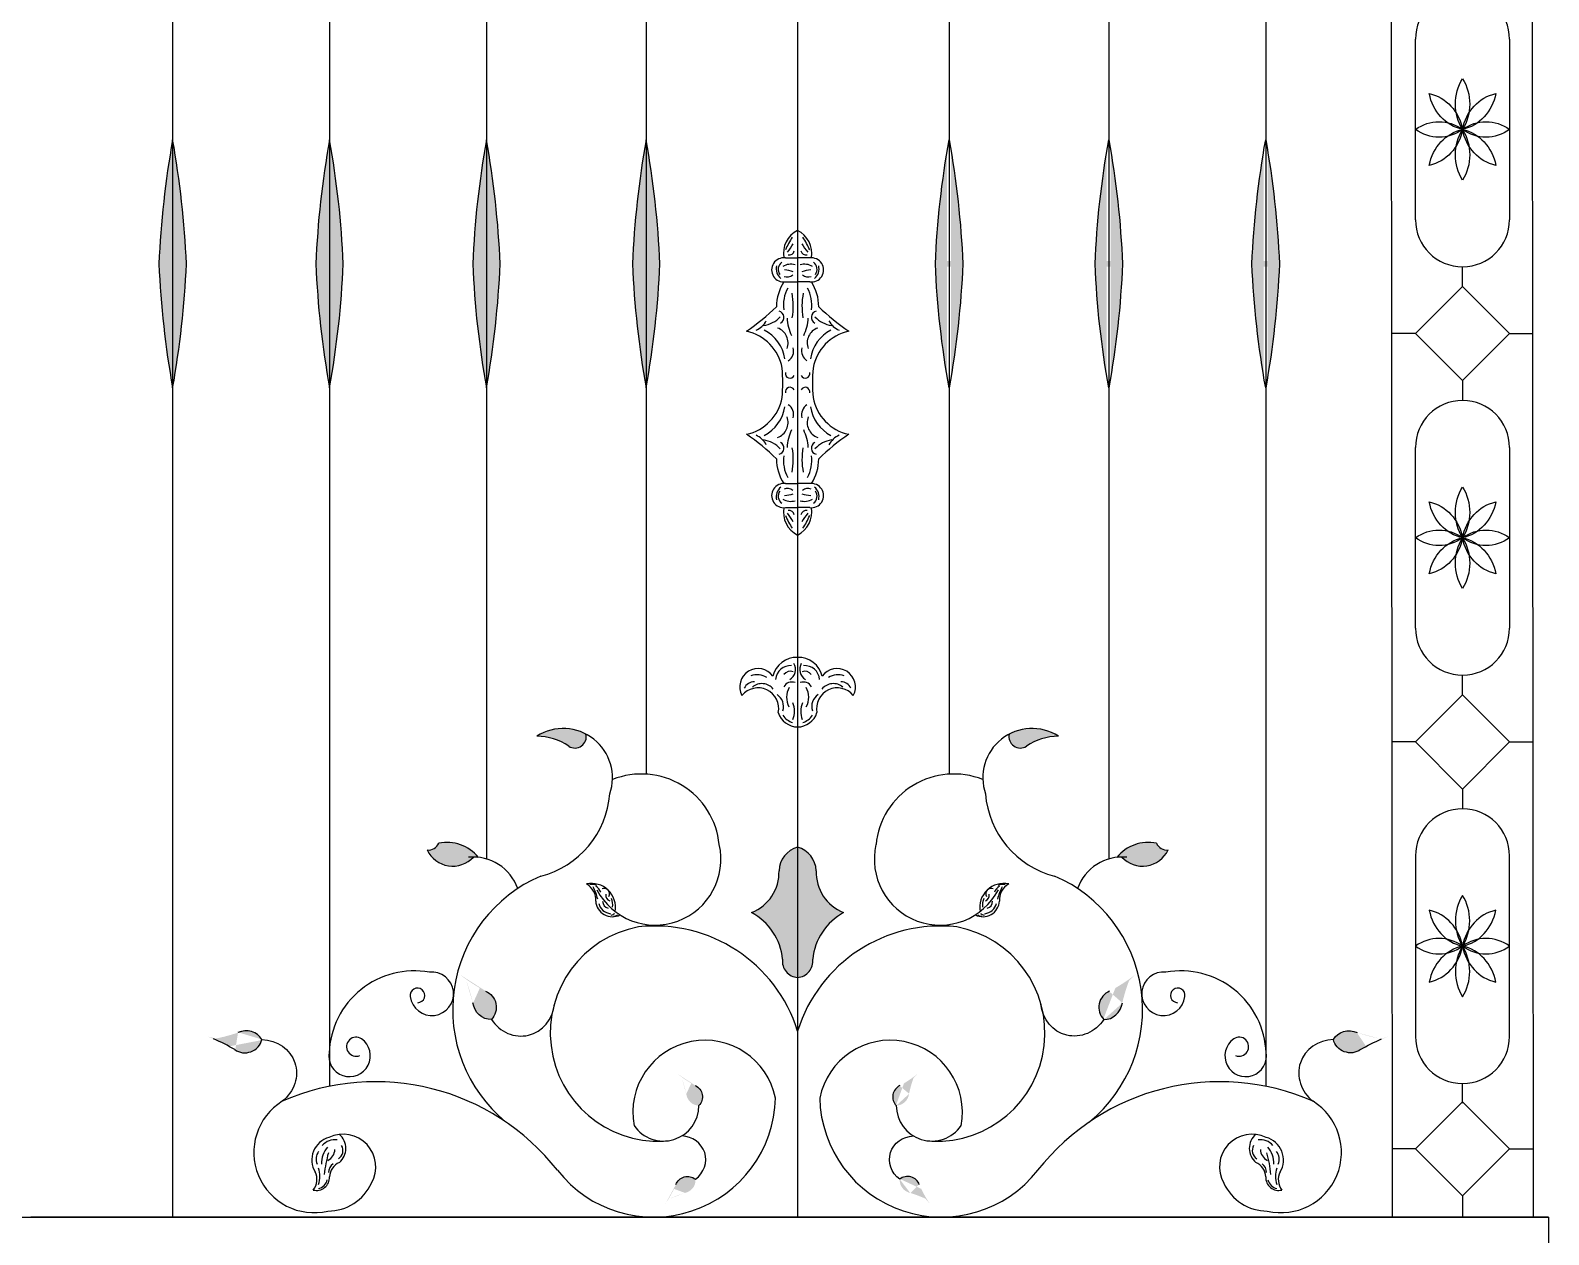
# Model space of a CAD drawing. Extents: x 12262 to 40734, y 30451 to 49613.
# Drawn here: x 16726 to 17488, y 33186 to 33791 of the extents above; entities that cross this region are included whole.
import ezdxf

# ---------------------------------------------------------------- set-up
doc = ezdxf.new("R2010")
doc.units = 0
doc.header["$LTSCALE"] = 0.85
doc.header["$MEASUREMENT"] = 0
doc.layers.get('0').update_dxf_attribs({"linetype": 'CONTINUOUS'})

# ---------------------------------------------------------------- blocks, each defined once
blk = doc.blocks.new('A$C3F570633')
h = blk.add_hatch(color=256)
edge = h.paths.add_edge_path()
edge.add_ellipse((432.22, 1855.4), major_axis=(0, -432.54), ratio=0.92634, start_angle=79.0206, end_angle=87.3324)
edge.add_ellipse((432.22, 1815.14), major_axis=(0, -432.54), ratio=0.92634, start_angle=92.6676, end_angle=100.9794)
edge.add_ellipse((1218.9, 1815.14), major_axis=(0, -432.54), ratio=0.92634, start_angle=259.0206, end_angle=267.3324)
edge.add_ellipse((1218.9, 1855.4), major_axis=(0, -432.54), ratio=0.92634, start_angle=-87.3324, end_angle=-79.0206)
h = blk.add_hatch(color=256)
edge = h.paths.add_edge_path()
edge.add_ellipse((511.01, 1855.4), major_axis=(0, -432.54), ratio=0.92634, start_angle=79.0206, end_angle=87.3324)
edge.add_ellipse((511.01, 1815.14), major_axis=(0, -432.54), ratio=0.92634, start_angle=92.6676, end_angle=100.9794)
edge.add_ellipse((1297.69, 1815.14), major_axis=(0, -432.54), ratio=0.92634, start_angle=259.0206, end_angle=267.3324)
edge.add_ellipse((1297.69, 1855.4), major_axis=(0, -432.54), ratio=0.92634, start_angle=-87.3324, end_angle=-79.0206)
h = blk.add_hatch(color=256)
edge = h.paths.add_edge_path()
edge.add_ellipse((589.8, 1855.4), major_axis=(0, -432.54), ratio=0.92634, start_angle=79.0206, end_angle=87.3324)
edge.add_ellipse((589.8, 1815.14), major_axis=(0, -432.54), ratio=0.92634, start_angle=92.6676, end_angle=100.9794)
edge.add_ellipse((1376.48, 1815.14), major_axis=(0, -432.54), ratio=0.92634, start_angle=259.0206, end_angle=267.3324)
edge.add_ellipse((1376.48, 1855.4), major_axis=(0, -432.54), ratio=0.92634, start_angle=-87.3324, end_angle=-79.0206)
h = blk.add_hatch(color=256)
edge = h.paths.add_edge_path()
edge.add_ellipse((669.99, 1855.4), major_axis=(0, -432.54), ratio=0.92634, start_angle=79.0206, end_angle=87.3324)
edge.add_ellipse((669.99, 1815.14), major_axis=(0, -432.54), ratio=0.92634, start_angle=92.6676, end_angle=100.9794)
edge.add_ellipse((1456.67, 1815.14), major_axis=(0, -432.54), ratio=0.92634, start_angle=259.0206, end_angle=267.3324)
edge.add_ellipse((1456.67, 1855.4), major_axis=(0, -432.54), ratio=0.92634, start_angle=-87.3324, end_angle=-79.0206)
h = blk.add_hatch(color=256)
edge = h.paths.add_edge_path()
edge.add_ellipse((1608.81, 1855.4), major_axis=(0, -432.54), ratio=0.92634, start_angle=272.6676, end_angle=280.9794, ccw=False)
edge.add_ellipse((1608.81, 1815.14), major_axis=(0, -432.54), ratio=0.92634, start_angle=259.0206, end_angle=267.3324, ccw=False)
edge.add_ellipse((822.13, 1815.14), major_axis=(0, -432.54), ratio=0.92634, start_angle=92.6676, end_angle=100.9794, ccw=False)
edge.add_ellipse((822.13, 1855.4), major_axis=(0, -432.54), ratio=0.92634, start_angle=439.0206, end_angle=447.3324, ccw=False)
h = blk.add_hatch(color=256)
edge = h.paths.add_edge_path()
edge.add_ellipse((1689, 1855.4), major_axis=(0, -432.54), ratio=0.92634, start_angle=272.6676, end_angle=280.9794, ccw=False)
edge.add_ellipse((1689, 1815.14), major_axis=(0, -432.54), ratio=0.92634, start_angle=259.0206, end_angle=267.3324, ccw=False)
edge.add_ellipse((902.32, 1815.14), major_axis=(0, -432.54), ratio=0.92634, start_angle=92.6676, end_angle=100.9794, ccw=False)
edge.add_ellipse((902.32, 1855.4), major_axis=(0, -432.54), ratio=0.92634, start_angle=439.0206, end_angle=447.3324, ccw=False)
h = blk.add_hatch(color=256)
edge = h.paths.add_edge_path()
edge.add_ellipse((1767.79, 1855.4), major_axis=(0, -432.54), ratio=0.92634, start_angle=272.6676, end_angle=280.9794, ccw=False)
edge.add_ellipse((1767.79, 1815.14), major_axis=(0, -432.54), ratio=0.92634, start_angle=259.0206, end_angle=267.3324, ccw=False)
edge.add_ellipse((981.11, 1815.14), major_axis=(0, -432.54), ratio=0.92634, start_angle=92.6676, end_angle=100.9794, ccw=False)
edge.add_ellipse((981.11, 1855.4), major_axis=(0, -432.54), ratio=0.92634, start_angle=439.0206, end_angle=447.3324, ccw=False)
for points in [[(1008.45, 1598.19, -0.149628), (1024.5, 1593.18, 0.676962), (1033.13, 1599.25, 0.267714)], [(1245.67, 1599.25, 0.676962), (1254.3, 1593.18, -0.149628), (1270.35, 1598.19, 0.267714)], [(959.21, 1544.43, -0.323701), (953.4, 1541.1, 0.533353), (976.57, 1537.52, -0.026856), (979.09, 1537.38, 0.280105)], [(1116.3, 1509.63, -0.250376), (1131.81, 1486.23, 0.43218), (1139.4, 1477.08), (1139.4, 1542.45, 0.327271), (1130.06, 1530.7, -0.316248)], [(1148.74, 1530.7, 0.327271), (1139.4, 1542.45), (1139.4, 1477.08, 0.43218), (1146.99, 1486.23, -0.250376), (1162.5, 1509.63, -0.316248)], [(1299.71, 1537.38, -0.026856), (1302.23, 1537.52, 0.533353), (1325.4, 1541.1, -0.323701), (1319.59, 1544.43, 0.280105)]]:
    blk.add_hatch(color=256).paths.add_polyline_path(points)
h = blk.add_hatch(color=256)
edge = h.paths.add_edge_path()
edge.add_ellipse((899.89, 1445.73), major_axis=(16.33, -83.36), ratio=0.92634, start_angle=92.4443, end_angle=100.98715, ccw=False)
edge.add_ellipse((985.03, 1465.47), major_axis=(1.82, -9.28), ratio=0.92634, start_angle=266.2634, end_angle=352.1337)
edge.add_ellipse((980.25, 1462.33), major_axis=(1.62, -8.29), ratio=0.92634, start_angle=31.57339, end_angle=149.60817)
edge.add_ellipse((1018.89, 1553.76), major_axis=(17.95, -91.65), ratio=0.92634, start_angle=315.79852, end_angle=323.43081, ccw=False)
h = blk.add_hatch(color=256)
edge = h.paths.add_edge_path()
edge.add_ellipse((1378.91, 1445.73), major_axis=(-16.33, -83.36), ratio=0.92634, start_angle=259.01285, end_angle=267.5557)
edge.add_ellipse((1293.77, 1465.47), major_axis=(-1.82, -9.28), ratio=0.92634, start_angle=7.8663, end_angle=93.7366, ccw=False)
edge.add_ellipse((1298.55, 1462.33), major_axis=(-1.62, -8.29), ratio=0.92634, start_angle=210.39183, end_angle=328.42661, ccw=False)
edge.add_ellipse((1259.91, 1553.76), major_axis=(-17.95, -91.65), ratio=0.92634, start_angle=36.56919, end_angle=44.20148)
h = blk.add_hatch(color=256)
edge = h.paths.add_edge_path()
edge.add_ellipse((833.73, 1524.16), major_axis=(79.37, 30.27), ratio=0.92634, start_angle=259.01285, end_angle=267.5557)
edge.add_ellipse((862.05, 1441.47), major_axis=(8.83, 3.37), ratio=0.92634, start_angle=7.8663, end_angle=93.7366, ccw=False)
edge.add_ellipse((862.18, 1447.19), major_axis=(7.9, 3.01), ratio=0.92634, start_angle=210.39183, end_angle=328.42661, ccw=False)
edge.add_ellipse((805.06, 1366), major_axis=(87.26, 33.28), ratio=0.92634, start_angle=36.56919, end_angle=44.20148)
h = blk.add_hatch(color=256)
edge = h.paths.add_edge_path()
edge.add_ellipse((1445.07, 1524.16), major_axis=(-79.37, 30.27), ratio=0.92634, start_angle=92.4443, end_angle=100.98715, ccw=False)
edge.add_ellipse((1416.75, 1441.47), major_axis=(-8.83, 3.37), ratio=0.92634, start_angle=266.2634, end_angle=352.1337)
edge.add_ellipse((1416.62, 1447.19), major_axis=(-7.9, 3.01), ratio=0.92634, start_angle=31.57339, end_angle=149.60817)
edge.add_ellipse((1473.74, 1366), major_axis=(-87.26, 33.28), ratio=0.92634, start_angle=315.79852, end_angle=323.43081, ccw=False)
h = blk.add_hatch(color=256)
edge = h.paths.add_edge_path()
edge.add_ellipse((1029.68, 1406.79), major_axis=(10.29, -58.56), ratio=0.92634, start_angle=92.4443, end_angle=100.98715, ccw=False)
edge.add_ellipse((1089.54, 1419.45), major_axis=(1.14, -6.52), ratio=0.92634, start_angle=266.2634, end_angle=352.1337)
edge.add_ellipse((1086.15, 1417.31), major_axis=(1.02, -5.83), ratio=0.92634, start_angle=31.57339, end_angle=149.60817)
edge.add_ellipse((1114.45, 1480.77), major_axis=(11.31, -64.39), ratio=0.92634, start_angle=315.79852, end_angle=323.43081, ccw=False)
h = blk.add_hatch(color=256)
edge = h.paths.add_edge_path()
edge.add_ellipse((1249.12, 1406.79), major_axis=(-10.29, -58.56), ratio=0.92634, start_angle=259.01285, end_angle=267.5557)
edge.add_ellipse((1189.26, 1419.45), major_axis=(-1.14, -6.52), ratio=0.92634, start_angle=7.8663, end_angle=93.7366, ccw=False)
edge.add_ellipse((1192.65, 1417.31), major_axis=(-1.02, -5.83), ratio=0.92634, start_angle=210.39183, end_angle=328.42661, ccw=False)
edge.add_ellipse((1164.35, 1480.77), major_axis=(-11.31, -64.39), ratio=0.92634, start_angle=36.56919, end_angle=44.20148)
h = blk.add_hatch(color=256)
edge = h.paths.add_edge_path()
edge.add_ellipse((1099.31, 1316.38), major_axis=(57.45, 15.32), ratio=0.92634, start_angle=92.4443, end_angle=100.98715, ccw=False)
edge.add_ellipse((1081.53, 1374.92), major_axis=(6.39, 1.7), ratio=0.92634, start_angle=266.2634, end_angle=352.1337)
edge.add_ellipse((1083.94, 1371.73), major_axis=(5.72, 1.52), ratio=0.92634, start_angle=31.57339, end_angle=149.60817)
edge.add_ellipse((1018.27, 1394.43), major_axis=(63.17, 16.84), ratio=0.92634, start_angle=315.79852, end_angle=323.43081, ccw=False)
h = blk.add_hatch(color=256)
edge = h.paths.add_edge_path()
edge.add_ellipse((1179.49, 1316.38), major_axis=(-57.45, 15.32), ratio=0.92634, start_angle=259.01285, end_angle=267.5557)
edge.add_ellipse((1197.28, 1374.92), major_axis=(-6.39, 1.7), ratio=0.92634, start_angle=7.8663, end_angle=93.7366, ccw=False)
edge.add_ellipse((1194.86, 1371.73), major_axis=(-5.72, 1.52), ratio=0.92634, start_angle=210.39183, end_angle=328.42661, ccw=False)
edge.add_ellipse((1260.53, 1394.43), major_axis=(-63.17, 16.84), ratio=0.92634, start_angle=36.56919, end_angle=44.20148)
for p, q in [((825.56, 2452.47), (825.56, 1356.78)), ((1437.25, 2452.47), (1437.92, 1356.78)), ((1508.01, 2452.47), (1508.69, 1356.78)), ((1139.4, 2341.03), (1139.4, 1356.78)), ((904.35, 2143.52), (904.35, 1422.48)), ((1374.45, 2143.52), (1374.45, 1422.48)), ((983.14, 2104.55), (983.14, 1536.58)), ((1295.66, 2104.55), (1295.66, 1536.58)), ((1063.33, 2022.1), (1063.33, 1579.16)), ((1215.47, 2022.1), (1215.47, 1579.16)), ((1449.7, 1902.73), (1449.7, 1948.04)), ((1496.91, 1948.04), (1496.91, 1902.73)), ((1449.7, 1857.43), (1449.7, 1902.73)), ((1496.91, 1902.73), (1496.91, 1857.43)), ((1133.26, 1838.23), (1139.4, 1838.23)), ((1145.54, 1838.23), (1139.4, 1838.23)), ((1473.3, 1823.86), (1473.3, 1833.82)), ((1133.26, 1826.23), (1139.4, 1826.23)), ((1145.54, 1826.23), (1139.4, 1826.23)), ((1473.3, 1823.86), (1449.7, 1800.25)), ((1496.91, 1800.25), (1473.3, 1823.86)), ((1449.7, 1800.25), (1437.92, 1800.25)), ((1449.7, 1800.25), (1473.3, 1776.65)), ((1473.3, 1776.65), (1496.91, 1800.25)), ((1496.91, 1800.25), (1508.69, 1800.25)), ((1473.3, 1776.65), (1473.3, 1766.69)), ((1449.7, 1697.78), (1449.7, 1743.08)), ((1496.91, 1743.08), (1496.91, 1697.78)), ((1133.26, 1724.95), (1139.4, 1724.95)), ((1145.54, 1724.95), (1139.4, 1724.95)), ((1133.26, 1712.96), (1139.4, 1712.96)), ((1145.54, 1712.96), (1139.4, 1712.96)), ((1449.7, 1652.47), (1449.7, 1697.78)), ((1496.91, 1697.78), (1496.91, 1652.47)), ((1473.3, 1618.91), (1473.3, 1628.86)), ((1449.7, 1595.3), (1473.3, 1618.91)), ((1473.3, 1618.91), (1496.91, 1595.3)), ((1449.7, 1595.3), (1437.92, 1595.3)), ((1473.3, 1571.69), (1449.7, 1595.3)), ((1496.91, 1595.3), (1473.3, 1571.69)), ((1496.91, 1595.3), (1508.69, 1595.3)), ((1473.3, 1571.69), (1473.3, 1561.73)), ((1449.7, 1538.13), (1449.7, 1492.82)), ((1496.91, 1492.82), (1496.91, 1538.13)), ((1449.7, 1492.82), (1449.7, 1447.51)), ((1496.91, 1447.51), (1496.91, 1492.82)), ((1473.3, 1413.95), (1473.3, 1423.91)), ((1473.3, 1414.71), (1449.7, 1391.1)), ((1496.91, 1391.1), (1473.3, 1414.71)), ((1449.7, 1391.1), (1437.92, 1391.1)), ((1449.7, 1391.1), (1473.3, 1367.49)), ((1473.3, 1367.49), (1496.91, 1391.1)), ((1496.91, 1391.1), (1508.69, 1391.1)), ((1473.3, 1367.49), (1473.3, 1356.78)), ((-7.85, 1356.78), (1516.54, 1356.78)), ((-7.85, 1356.78), (754.34, 1356.78)), ((1516.54, 1356.78), (754.34, 1356.78)), ((1516.54, 1356.78), (1516.54, 1339.27))]:
    blk.add_line(p, q)
for centre, radius, start, end in [((1473.3, 1948.04), 23.61, 0, 180), ((1473.3, 1857.43), 23.61, 180, 0), ((1145.35, 1840.38), 13.11, 116.99707, 189.18202), ((1164.56, 1829.81), 33.61, 145.89796, 158.27866), ((1105.1, 1864.02), 37.15, 321.92695, 329.8866), ((1133.45, 1840.38), 13.11, 350.81798, 63.00293), ((1173.7, 1864.02), 37.15, 210.1134, 218.07305), ((1114.24, 1829.81), 33.61, 21.72134, 34.10204), ((1132.41, 1832.23), 6.06, 81.91518, 278.08482), ((1135.1, 1842.37), 2.69, 259.21662, 349.18542), ((1143.7, 1842.37), 2.69, 190.81458, 280.78338), ((1146.39, 1832.23), 6.06, 261.91518, 98.08482), ((1135.05, 1832.85), 6.41, 166.64057, 230.24911), ((1134.03, 1832.51), 4.41, 125.70232, 215.74177), ((1136.04, 1827.35), 7.76, 74.51126, 121.73764), ((1131.75, 1815.31), 16.92, 71.07935, 86.31359), ((1142.76, 1827.35), 7.76, 58.26236, 105.48874), ((1147.05, 1815.31), 16.92, 93.68641, 108.92065), ((1144.77, 1832.51), 4.41, 324.25823, 54.29768), ((1143.75, 1832.85), 6.41, 309.75089, 13.35943), ((1151.91, 1813.77), 23.1, 147.53682, 180), ((1149.75, 1814.69), 17.47, 151.02965, 188.11693), ((1134.1, 1833.28), 4.61, 250.75618, 308.6886), ((1144.7, 1833.28), 4.61, 231.3114, 289.24382), ((1129.05, 1814.69), 17.47, 351.88307, 28.97035), ((1126.9, 1813.77), 23.1, 0, 32.46318), ((1101.49, 1814), 35.72, 350.66249, 10.50706), ((1177.31, 1814), 35.72, 169.49294, 189.33751), ((1050.58, 1893.98), 112.03, 304.32889, 314.27975), ((1120.33, 1818.31), 14.13, 277.93287, 317.20302), ((1129.35, 1808.38), 3.18, 297.72333, 76.83361), ((1155.83, 1808.99), 21.75, 182.38562, 206.47339), ((1122.97, 1808.99), 21.75, 333.52661, 357.61438), ((1149.45, 1808.38), 3.18, 103.16639, 242.27667), ((1158.47, 1818.31), 14.13, 222.79698, 262.06713), ((1228.22, 1893.98), 112.03, 225.72025, 235.67111), ((1108.87, 1778.83), 23.15, 10.316, 77.80117), ((1114.25, 1811.7), 10.66, 293.56805, 332.04928), ((1113.51, 1784.63), 19.68, 8.71683, 62.29758), ((1126.68, 1795.58), 7.93, 339.1679, 70.58629), ((1152.12, 1795.58), 7.93, 109.41371, 200.8321), ((1165.29, 1784.63), 19.68, 117.70242, 171.28317), ((1169.93, 1778.83), 23.15, 102.19883, 169.684), ((1164.55, 1811.7), 10.66, 207.95072, 246.43195), ((1131.25, 1791.69), 6.16, 304.34347, 13.55907), ((1147.55, 1791.69), 6.16, 166.44093, 235.65653), ((1030.75, 1775.59), 101.17, 355.81343, 4.18657), ((1135.55, 1780.16), 2.28, 166.2815, 334.86071), ((1143.25, 1780.16), 2.28, 205.13929, 13.7185), ((1248.05, 1775.59), 101.17, 175.81343, 184.18657), ((1135.55, 1771.02), 2.28, 25.13929, 193.7185), ((1143.25, 1771.02), 2.28, 346.2815, 154.86071), ((1108.87, 1772.35), 23.15, 282.19883, 349.684), ((1113.51, 1766.56), 19.68, 297.70242, 351.28317), ((1131.25, 1759.49), 6.16, 346.44093, 55.65653), ((1147.55, 1759.49), 6.16, 124.34347, 193.55907), ((1165.29, 1766.56), 19.68, 188.71683, 242.29758), ((1169.93, 1772.35), 23.15, 190.316, 257.80117), ((1473.3, 1743.08), 23.61, 0, 180), ((1126.68, 1755.6), 7.93, 289.41371, 20.8321), ((1152.12, 1755.6), 7.93, 159.1679, 250.58629), ((1050.58, 1657.2), 112.03, 45.72025, 55.67111), ((1114.25, 1739.49), 10.66, 27.95072, 66.43195), ((1120.33, 1732.87), 14.13, 42.79698, 82.06713), ((1155.83, 1742.19), 21.75, 153.52661, 177.61438), ((1122.97, 1742.19), 21.75, 2.38562, 26.47339), ((1158.47, 1732.87), 14.13, 97.93287, 137.20302), ((1228.22, 1657.2), 112.03, 124.32889, 134.27975), ((1164.55, 1739.49), 10.66, 113.56805, 152.04928), ((1129.35, 1742.8), 3.18, 283.16639, 62.27667), ((1149.75, 1736.49), 17.47, 171.88307, 208.97035), ((1101.49, 1737.18), 35.72, 349.49294, 9.33751), ((1177.31, 1737.18), 35.72, 170.66249, 190.50706), ((1129.05, 1736.49), 17.47, 331.02965, 8.11693), ((1149.45, 1742.8), 3.18, 117.72333, 256.83361), ((1151.91, 1737.41), 23.1, 180, 212.46318), ((1126.9, 1737.41), 23.1, 327.53682, 0), ((1132.41, 1718.95), 6.06, 81.91518, 278.08482), ((1135.05, 1718.33), 6.41, 129.75089, 193.35943), ((1146.39, 1718.95), 6.06, 261.91518, 98.08482), ((1143.75, 1718.33), 6.41, 346.64057, 50.24911), ((1134.03, 1718.67), 4.41, 144.25823, 234.29768), ((1136.04, 1723.83), 7.76, 238.26236, 285.48874), ((1134.1, 1717.9), 4.61, 51.3114, 109.24382), ((1131.75, 1735.87), 16.92, 273.68641, 288.92065), ((1142.76, 1723.83), 7.76, 254.51126, 301.73764), ((1147.05, 1735.87), 16.92, 251.07935, 266.31359), ((1144.7, 1717.9), 4.61, 70.75618, 128.6886), ((1144.77, 1718.67), 4.41, 305.70232, 35.74177), ((1145.35, 1710.81), 13.11, 170.81798, 243.00293), ((1164.56, 1721.38), 33.61, 201.72134, 214.10204), ((1105.1, 1687.16), 37.15, 30.1134, 38.07305), ((1135.1, 1708.81), 2.69, 10.81458, 100.78338), ((1133.45, 1710.81), 13.11, 296.99707, 9.18202), ((1143.7, 1708.81), 2.69, 79.21662, 169.18542), ((1173.7, 1687.16), 37.15, 141.92695, 149.8866), ((1114.24, 1721.38), 33.61, 325.89796, 338.27866), ((1473.3, 1652.47), 23.61, 180, 0), ((1119.55, 1622.94), 9.2, 35.63429, 207.98753), ((1139.01, 1625.44), 12.32, 88.17776, 166.60502), ((1135.91, 1626.03), 7.61, 86.40755, 174.76156), ((1132.57, 1631.68), 5.8, 299.48746, 31.14217), ((1139.79, 1625.44), 12.32, 13.39498, 91.82224), ((1146.23, 1631.68), 5.8, 148.85783, 240.51254), ((1142.89, 1626.03), 7.61, 5.23844, 93.59245), ((1159.25, 1622.94), 9.2, 332.01247, 144.36571), ((1117.49, 1620.1), 5.37, 88.03375, 155.75232), ((1118.95, 1619.91), 9.14, 57.11674, 109.15155), ((1121.49, 1617.36), 7.23, 38.19864, 131.3241), ((1136.49, 1620.8), 4.59, 69.25604, 151.61951), ((1135.78, 1626.85), 3.95, 69.73559, 144.95194), ((1142.31, 1620.8), 4.59, 28.38049, 110.74396), ((1143.02, 1626.85), 3.95, 35.04806, 110.26441), ((1157.31, 1617.36), 7.23, 48.6759, 141.80136), ((1159.85, 1619.91), 9.14, 70.84845, 122.88326), ((1161.31, 1620.1), 5.37, 24.24768, 91.96625), ((1119.49, 1612.03), 10.42, 348.91856, 140.70828), ((1125.31, 1613.16), 7, 342.00348, 57.3261), ((1143.76, 1617.72), 9.91, 150.48839, 208.36612), ((1135.04, 1617.72), 9.91, 331.63388, 29.51161), ((1153.49, 1613.16), 7, 122.6739, 197.99652), ((1159.31, 1612.03), 10.42, 39.29172, 191.08144), ((1139.58, 1613.17), 10.36, 197.69544, 269.01811), ((1126.74, 1610.64), 11.09, 338.55334, 22.76329), ((1139.22, 1613.17), 10.36, 270.98189, 342.30456), ((1152.06, 1610.64), 11.09, 157.23671, 201.44666), ((1021.7, 1577.32), 24.72, 340.95587, 122.42809), ((1139.59, 1613.82), 9.18, 213.92547, 252.72751), ((1139.21, 1613.82), 9.18, 287.27249, 326.07453), ((1257.1, 1577.32), 24.72, 57.57191, 199.04413), ((1008.3, 1569.47), 28.72, 55.66157, 89.70118), ((1027.6, 1597.94), 5.68, 236.90688, 13.2929), ((1251.2, 1597.94), 5.68, 166.7071, 303.09312), ((1270.5, 1569.47), 28.72, 90.29882, 124.33843), ((1060.98, 1539.99), 39.24, 5.55871, 111.80468), ((1217.82, 1539.99), 39.24, 68.19532, 174.44129), ((998.92, 1572.82), 46.29, 284.32557, 355.58825), ((1279.88, 1572.82), 46.29, 184.41175, 255.67443), ((1473.3, 1538.13), 23.61, 0, 180), ((954, 1546.78), 5.72, 263.99196, 335.73927), ((966.18, 1547.08), 14.11, 205.07052, 317.36397), ((963.35, 1524.55), 20.31, 39.17633, 101.7677), ((1067.87, 1536.4), 33.01, 207.55589, 12.9412), ((1142.75, 1530.2), 12.7, 105.2759, 177.7629), ((1136.05, 1530.2), 12.7, 2.2371, 74.7241), ((1210.93, 1536.4), 33.01, 167.0588, 332.44411), ((1315.45, 1524.55), 20.31, 78.2323, 140.82367), ((1312.62, 1547.08), 14.11, 222.63603, 334.92948), ((1324.8, 1546.78), 5.72, 204.26073, 276.00804), ((976.57, 1513.95), 23.57, 19.27251, 95.88198), ((1302.23, 1513.95), 23.57, 84.11802, 160.72749), ((1039.11, 1460.94), 72.93, 113.20624, 230.55669), ((1108.19, 1529.95), 21.88, 291.74865, 1.94647), ((1170.61, 1529.95), 21.88, 178.05353, 248.25135), ((1239.69, 1460.94), 72.93, 309.44331, 66.79376), ((1035.89, 1512.23), 12.07, 350.37096, 101.97889), ((1029.01, 1516.13), 9.03, 355.12637, 61.04716), ((1036.29, 1518.79), 5, 62.22941, 103.3488), ((1016.74, 1511.52), 22.81, 12.43293, 29.06107), ((1035.04, 1517.83), 5.89, 20.24344, 58.73518), ((1042.3, 1519.14), 2.65, 329.36522, 115.01473), ((1046.01, 1518.3), 2.9, 169.12726, 251.7021), ((1242.91, 1512.23), 12.07, 78.02111, 189.62904), ((1232.79, 1518.3), 2.9, 288.2979, 10.87274), ((1236.5, 1519.14), 2.65, 64.98527, 210.63478), ((1243.76, 1517.83), 5.89, 121.26482, 159.75656), ((1262.06, 1511.52), 22.81, 150.93893, 167.56707), ((1242.51, 1518.79), 5, 76.6512, 117.77059), ((1249.79, 1516.13), 9.03, 118.95284, 184.87363), ((1046.39, 1516.01), 8.41, 184.40916, 296.97049), ((1046.06, 1515.82), 6.74, 193.32274, 264.46083), ((1045.08, 1515.33), 3.59, 179.4318, 256.15369), ((1038.76, 1513.54), 7.83, 351.72137, 24.38819), ((1102.15, 1483.41), 29.8, 5.4285, 61.65454), ((1176.65, 1483.41), 29.8, 118.34546, 174.5715), ((1232.41, 1516.01), 8.41, 243.02951, 355.59084), ((1240.04, 1513.54), 7.83, 155.61181, 188.27863), ((1232.74, 1515.82), 6.74, 275.53917, 346.67726), ((1233.72, 1515.33), 3.59, 283.84631, 0.5682), ((1069.42, 1449.17), 54.23, 100.62652, 272.70993), ((1044.32, 1514.08), 5.85, 284.32915, 304.3275), ((1047.52, 1509.63), 1.73, 249.47035, 322.73598), ((1067.69, 1427.81), 75.12, 17.32374, 96.31828), ((1211.11, 1427.81), 75.12, 83.68172, 162.67626), ((1209.38, 1449.17), 54.23, 267.29007, 79.37348), ((1231.28, 1509.63), 1.73, 217.26402, 290.52965), ((1234.48, 1514.08), 5.85, 235.6725, 255.67085), ((946.91, 1437.56), 42.84, 79.78983, 177.72179), ((955.71, 1468.89), 10.9, 187.35171, 96.32682), ((1139.91, 1485.22), 8.16, 172.93762, 266.42982), ((1138.89, 1485.22), 8.16, 273.57018, 7.06238), ((1323.1, 1468.89), 10.9, 83.67318, 352.64829), ((1331.89, 1437.56), 42.84, 2.27821, 100.21017), ((948.5, 1468.1), 3.66, 271.72444, 189.52784), ((1330.3, 1468.1), 3.66, 350.47216, 268.27556), ((914.38, 1437.76), 10.45, 169.63212, 54.64938), ((917.69, 1442.36), 4.79, 55.12417, 292.15099), ((1092.83, 1409.41), 36.17, 11.42902, 190.67932), ((1185.97, 1409.41), 36.17, 349.32068, 168.57098), ((1364.42, 1437.76), 10.45, 125.35062, 10.36788), ((1361.11, 1442.36), 4.79, 247.84901, 124.87583), ((1473.3, 1447.51), 23.61, 180, 0), ((927.32, 1308.32), 116.45, 38.1822, 113.65864), ((1351.48, 1308.32), 116.45, 66.34136, 141.8178), ((896.57, 1389.29), 30.25, 121.89097, 283.30334), ((1067.09, 1418), 61.22, 218.00493, 358.67506), ((1071.99, 1412.86), 17.86, 214.61731, 359.96265), ((1211.71, 1418), 61.22, 181.32494, 321.99507), ((1206.81, 1412.86), 17.86, 180.03735, 325.38269), ((1382.23, 1389.29), 30.25, 256.69666, 58.10903), ((907.24, 1385.47), 11.8, 105.56335, 210.63308), ((907.04, 1387.17), 8.46, 82.30663, 138.55387), ((911.15, 1382.02), 16.42, 330.37046, 115.52587), ((903.41, 1391.33), 9.17, 309.73055, 49.83511), ((1367.65, 1382.02), 16.42, 64.47413, 209.62954), ((1375.39, 1391.33), 9.17, 130.16489, 230.26945), ((1371.76, 1387.17), 8.46, 41.44613, 97.69337), ((1371.56, 1385.47), 11.8, 329.36692, 74.43665), ((903.65, 1385.97), 6.07, 141.99154, 204.36383), ((912.89, 1383.72), 12.61, 139.21621, 181.7383), ((969.18, 1371.21), 67.83, 164.70174, 174.04668), ((900.67, 1390.99), 6.35, 296.31099, 358.2594), ((906.07, 1390.26), 5.01, 302.76053, 29.96777), ((1372.73, 1390.26), 5.01, 150.03223, 237.23947), ((1378.13, 1390.99), 6.35, 181.7406, 243.68901), ((1309.62, 1371.21), 67.83, 5.95332, 15.29826), ((1365.91, 1383.72), 12.61, 358.2617, 40.78379), ((1375.15, 1385.97), 6.07, 335.63617, 38.00846), ((887.67, 1377.42), 11.83, 339.21222, 19.84112), ((909.61, 1379.01), 5.72, 126.60171, 178.86021), ((912.64, 1376.68), 8.31, 113.91336, 177.78095), ((1366.16, 1376.68), 8.31, 2.21905, 66.08664), ((1369.19, 1379.01), 5.72, 1.13979, 53.39829), ((1391.13, 1377.42), 11.83, 160.15888, 200.78778), ((889.76, 1375.64), 8.27, 320.73612, 27.54593), ((897.76, 1376.78), 6.58, 255.92827, 1.93593), ((897.39, 1376.96), 5.99, 282.89712, 346.19385), ((903.53, 1383.94), 24.09, 270, 335.36727), ((1375.27, 1383.94), 24.09, 204.63273, 270), ((1381.04, 1376.78), 6.58, 178.06407, 284.07173), ((1381.41, 1376.96), 5.99, 193.80615, 257.10288), ((1389.04, 1375.64), 8.27, 152.45407, 219.26388)]:
    blk.add_arc(centre, radius, start, end)
at = {"extrusion": (0, 0, -1)}
for centre, major_axis, start_param, end_param in [((1490.91, 1915.47), (0, 22.89), 4.121913, 5.302865), ((1455.69, 1915.47), (0, 22.89), 0.98032, 2.161272), ((1452.5, 1898.3), (0, 22.89), 0.194922, 1.375874), ((1477.41, 1925.19), (0, 22.89), 3.336515, 4.517467), ((1494.1, 1898.3), (0, 22.89), -1.375874, -0.194922), ((1469.2, 1925.19), (0, 22.89), 1.765718, 2.946671), ((1461.5, 1883.72), (0, 22.89), -0.590476, 0.590476), ((1485.11, 1883.72), (0, 22.89), -0.590476, 0.590476), ((1461.5, 1921.74), (0, 22.89), 2.551117, 3.732069), ((1477.41, 1880.28), (0, 22.89), -1.375874, -0.194922), ((1452.5, 1907.17), (0, 22.89), 1.765718, 2.946671), ((1490.91, 1889.99), (0, 22.89), 4.121913, 5.302865), ((1485.11, 1921.74), (0, 22.89), 2.551117, 3.732069), ((1469.2, 1880.28), (0, 22.89), 0.194922, 1.375874), ((1494.1, 1907.17), (0, 22.89), 3.336515, 4.517467), ((1455.69, 1889.99), (0, 22.89), 0.98032, 2.161272), ((1608.81, 1815.14), (0, 432.54), -1.524238, -1.37917), ((822.13, 1815.14), (0, 432.54), 1.37917, 1.524238), ((1689, 1815.14), (0, 432.54), -1.524238, -1.37917), ((902.32, 1815.14), (0, 432.54), 1.37917, 1.524238), ((1767.79, 1815.14), (0, 432.54), -1.524238, -1.37917), ((981.11, 1815.14), (0, 432.54), 1.37917, 1.524238), ((1608.81, 1855.4), (0, 432.54), 4.520762, 4.665831), ((822.13, 1855.4), (0, 432.54), 1.617355, 1.762423), ((1689, 1855.4), (0, 432.54), 4.520762, 4.665831), ((902.32, 1855.4), (0, 432.54), 1.617355, 1.762423), ((1767.79, 1855.4), (0, 432.54), 4.520762, 4.665831), ((981.11, 1855.4), (0, 432.54), 1.617355, 1.762423), ((1490.91, 1710.52), (0, 22.89), 4.121913, 5.302865), ((1455.69, 1710.52), (0, 22.89), 0.98032, 2.161272), ((1452.5, 1693.34), (0, 22.89), 0.194922, 1.375874), ((1477.41, 1720.23), (0, 22.89), 3.336515, 4.517467), ((1494.1, 1693.34), (0, 22.89), -1.375874, -0.194922), ((1469.2, 1720.23), (0, 22.89), 1.765718, 2.946671), ((1461.5, 1678.77), (0, 22.89), -0.590476, 0.590476), ((1485.11, 1678.77), (0, 22.89), -0.590476, 0.590476), ((1461.5, 1716.79), (0, 22.89), 2.551117, 3.732069), ((1477.41, 1675.32), (0, 22.89), -1.375874, -0.194922), ((1452.5, 1702.21), (0, 22.89), 1.765718, 2.946671), ((1490.91, 1685.03), (0, 22.89), 4.121913, 5.302865), ((1485.11, 1716.79), (0, 22.89), 2.551117, 3.732069), ((1469.2, 1675.32), (0, 22.89), 0.194922, 1.375874), ((1494.1, 1702.21), (0, 22.89), 3.336515, 4.517467), ((1455.69, 1685.03), (0, 22.89), 0.98032, 2.161272), ((985.03, 1465.47), (-1.82, 9.28), 3.278886, 4.777605), ((980.25, 1462.33), (-1.62, 8.29), 0.530437, 2.590533), ((1278.87, 1466.47), (3.62, 18.48), 1.978765, 4.388506), ((1416.75, 1441.47), (-8.83, 3.37), 0.137293, 1.636012), ((869.09, 1428.3), (17.6, 6.71), -1.162827, 1.246914), ((1416.62, 1447.19), (-7.9, 3.01), 3.67203, 5.732126), ((1473.74, 1366), (-87.26, 33.28), 0.638253, 0.771461), ((1086.15, 1417.31), (-1.02, 5.83), 0.530437, 2.590533), ((1198.67, 1385.29), (-12.74, 3.4), -1.162827, 1.246914), ((1083.94, 1371.73), (5.72, 1.52), 3.67203, 5.732126)]:
    blk.add_ellipse(centre, major_axis=major_axis, ratio=0.92634, start_param=start_param, end_param=end_param, dxfattribs=at)
for centre, major_axis, start_param, end_param in [((1218.9, 1815.14), (0, 432.54), 1.37917, 1.524238), ((432.22, 1815.14), (0, 432.54), -1.524238, -1.37917), ((1297.69, 1815.14), (0, 432.54), 1.37917, 1.524238), ((511.01, 1815.14), (0, 432.54), -1.524238, -1.37917), ((1376.48, 1815.14), (0, 432.54), 1.37917, 1.524238), ((589.8, 1815.14), (0, 432.54), -1.524238, -1.37917), ((1456.67, 1815.14), (0, 432.54), 1.37917, 1.524238), ((669.99, 1815.14), (0, 432.54), -1.524238, -1.37917), ((1218.9, 1855.4), (0, 432.54), 1.617355, 1.762423), ((432.22, 1855.4), (0, 432.54), 4.520762, 4.665831), ((1297.69, 1855.4), (0, 432.54), 1.617355, 1.762423), ((511.01, 1855.4), (0, 432.54), 4.520762, 4.665831), ((1376.48, 1855.4), (0, 432.54), 1.617355, 1.762423), ((589.8, 1855.4), (0, 432.54), 4.520762, 4.665831), ((1456.67, 1855.4), (0, 432.54), 1.617355, 1.762423), ((669.99, 1855.4), (0, 432.54), 4.520762, 4.665831), ((1490.91, 1505.56), (0, 22.89), 0.98032, 2.161272), ((1455.69, 1505.56), (0, 22.89), 4.121913, 5.302865), ((1452.5, 1488.39), (0, 22.89), -1.375874, -0.194922), ((1477.41, 1515.27), (0, 22.89), 1.765718, 2.946671), ((1494.1, 1488.39), (0, 22.89), 0.194922, 1.375874), ((1469.2, 1515.27), (0, 22.89), 3.336515, 4.517467), ((1461.5, 1473.81), (0, 22.89), -0.590476, 0.590476), ((1485.11, 1473.81), (0, 22.89), -0.590476, 0.590476), ((1461.5, 1511.83), (0, 22.89), 2.551117, 3.732069), ((1477.41, 1470.37), (0, 22.89), 0.194922, 1.375874), ((1452.5, 1497.25), (0, 22.89), 3.336515, 4.517467), ((1490.91, 1480.08), (0, 22.89), 0.98032, 2.161272), ((1469.2, 1470.37), (0, 22.89), -1.375874, -0.194922), ((1494.1, 1497.25), (0, 22.89), 1.765718, 2.946671), ((1455.69, 1480.08), (0, 22.89), 4.121913, 5.302865), ((1485.11, 1511.83), (0, 22.89), 2.551117, 3.732069), ((1298.55, 1462.33), (1.62, 8.29), 0.530437, 2.590533), ((1293.77, 1465.47), (1.82, 9.28), 3.278886, 4.777605), ((999.93, 1466.47), (-3.62, 18.48), 1.978765, 4.388506), ((862.05, 1441.47), (8.83, 3.37), 0.137293, 1.636012), ((805.06, 1366), (87.26, 33.28), 0.638253, 0.771461), ((862.18, 1447.19), (7.9, 3.01), 3.67203, 5.732126), ((1409.71, 1428.3), (-17.6, 6.71), -1.162827, 1.246914), ((1192.65, 1417.31), (1.02, 5.83), 0.530437, 2.590533), ((1080.13, 1385.29), (12.74, 3.4), -1.162827, 1.246914), ((1194.86, 1371.73), (-5.72, 1.52), 3.67203, 5.732126)]:
    blk.add_ellipse(centre, major_axis=major_axis, ratio=0.92634, start_param=start_param, end_param=end_param)

msp = doc.modelspace()

# ---------------------------------------------------------------- block references
msp.add_blockref('A$C3F570633', (15971.49, 31838.23))

doc.saveas('drawing.dxf')
